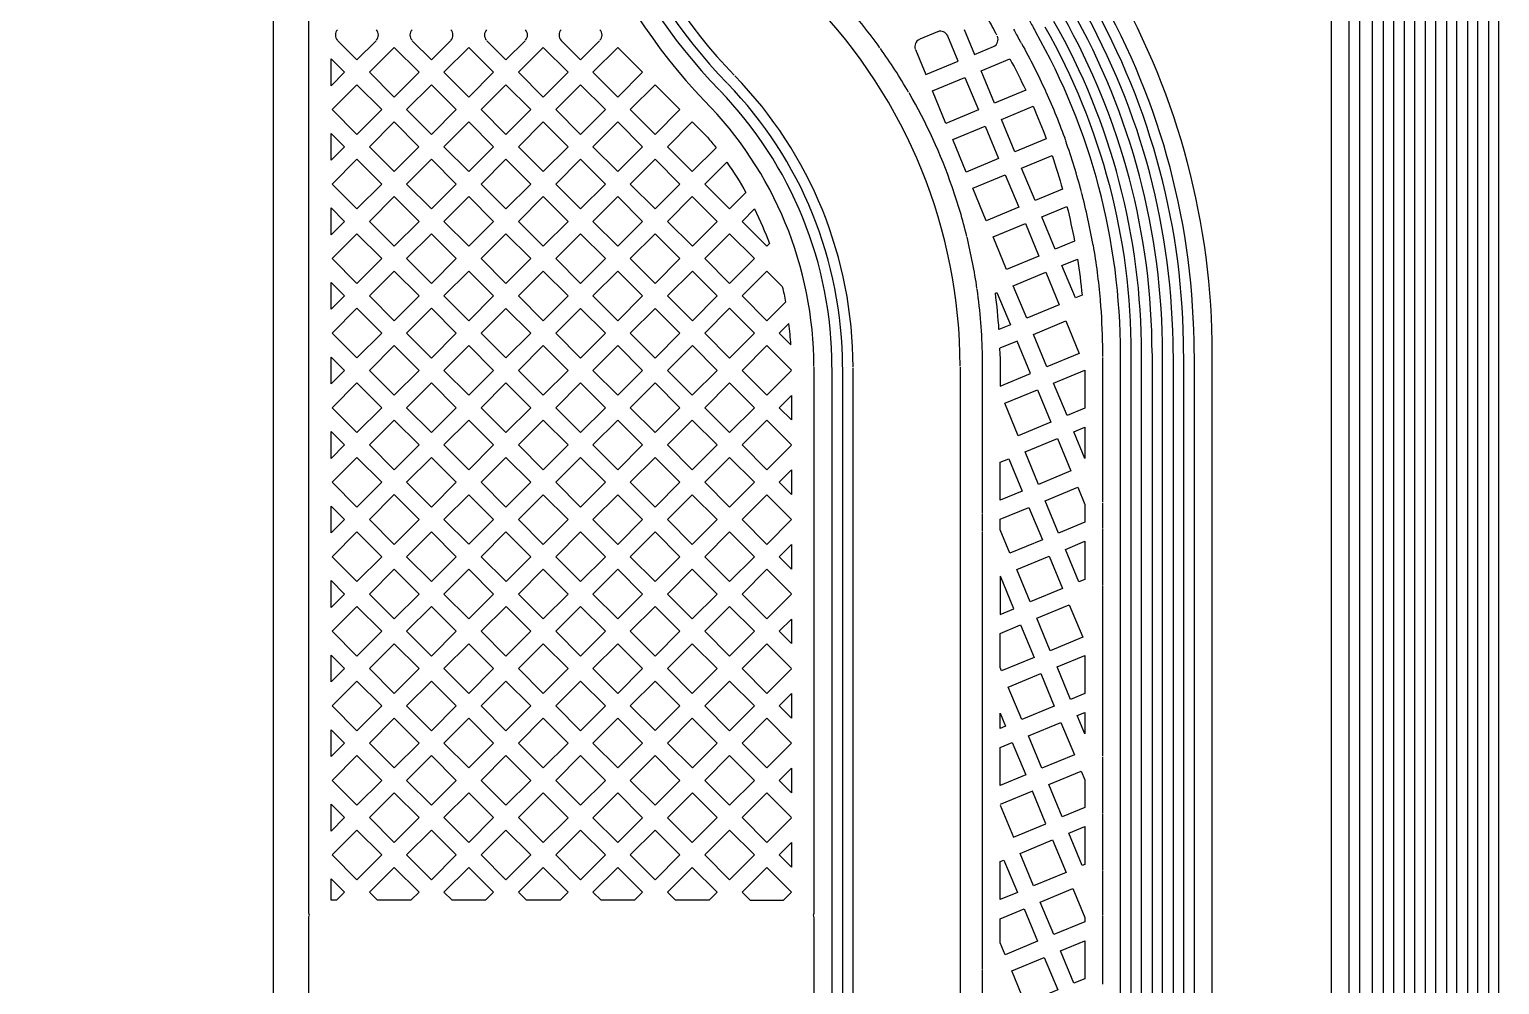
# Model space of a CAD drawing. Extents: x -344 to 154, y 670 to 1023.
# Drawn here: x -166.26 to -157.89, y 959.92 to 965.36 of the extents above; entities that cross this region are included whole.
import ezdxf

# ---------------------------------------------------------------- set-up
doc = ezdxf.new("R2010")
doc.units = 0
doc.layers.add('gbr-dxf_layer0', color=7, linetype='Continuous')
doc.layers.add('gbr-outline-dxf_layer1', color=2, linetype='Continuous')

msp = doc.modelspace()

# ---------------------------------------------------------------- linework, layer by layer
at = {"layer": 'gbr-dxf_layer0'}
for p, q in [((-157.897, 954.1101), (-157.897, 967.4875)), ((-158.1367, 954.1111), (-158.1367, 967.3384)), ((-158.0768, 967.3402), (-158.0768, 954.1099)), ((-158.0169, 954.1101), (-158.0169, 967.4072)), ((-158.2567, 954.9038), (-158.2567, 967.2475)), ((-158.1967, 967.2487), (-158.1967, 954.9252)), ((-158.7499, 954.5403), (-158.7499, 967.2239)), ((-158.69, 967.2256), (-158.69, 954.5391)), ((-158.3766, 954.9051), (-158.3766, 967.1656)), ((-158.3167, 967.1644), (-158.3167, 954.9068)), ((-158.4964, 954.9063), (-158.4964, 967.1383)), ((-158.4365, 967.14), (-158.4365, 954.9051)), ((-161.0931, 965.3466), (-161.1939, 965.3049)), ((-164.5445, 965.0398), (-164.5445, 965.1924)), ((-164.5445, 964.6157), (-164.5445, 964.7683)), ((-162.4175, 964.4799), (-162.2925, 964.6049)), ((-164.5445, 964.1915), (-164.5445, 964.3442)), ((-162.2053, 964.2677), (-162.1343, 964.3387)), ((-160.3848, 964.0164), (-160.2959, 964.0532)), ((-164.5445, 963.7673), (-164.5445, 963.9198)), ((-161.9932, 963.6314), (-161.9387, 963.686)), ((-161.9275, 963.5657), (-161.9932, 963.6314)), ((-164.5445, 963.3429), (-164.5445, 963.4957)), ((-160.8363, 963.2879), (-160.8363, 963.5002)), ((-160.7363, 963.4986), (-160.7363, 963.3296)), ((-160.1546, 963.5584), (-160.1546, 963.498)), ((-160.1546, 963.4935), (-160.1546, 963.1725)), ((-160.0515, 954.1029), (-160.0515, 963.5149)), ((-159.8716, 963.5155), (-159.8716, 954.1027)), ((-159.8116, 954.1037), (-159.8116, 963.5137)), ((-159.7517, 963.5155), (-159.7517, 954.1025)), ((-159.6917, 954.0427), (-159.6917, 963.5147)), ((-159.6318, 963.516), (-159.6318, 954.041)), ((-161.6933, 954.7262), (-161.6933, 963.4356)), ((-161.6333, 963.4378), (-161.6333, 954.7245)), ((-161.5734, 954.1053), (-161.5734, 963.4324)), ((-160.9638, 963.438), (-160.9638, 954.1092)), ((-160.4322, 963.3473), (-160.2546, 963.4209)), ((-161.9933, 963.2072), (-161.9234, 963.2771)), ((-161.9234, 963.2771), (-161.9234, 963.1373)), ((-160.8362, 962.9305), (-160.8363, 963.2867)), ((-161.9234, 963.1373), (-161.9933, 963.2072)), ((-160.1546, 963.1696), (-160.1546, 962.6696)), ((-164.5445, 962.9187), (-164.5445, 963.0716)), ((-160.3174, 963.0702), (-160.2546, 963.0962)), ((-160.2546, 962.9185), (-160.3174, 963.0702)), ((-160.2546, 963.0962), (-160.2546, 962.9185)), ((-160.8362, 962.607), (-160.8362, 962.9296)), ((-160.7362, 962.6802), (-160.7362, 962.8967)), ((-161.9934, 962.7829), (-161.9234, 962.8529)), ((-161.9234, 962.8529), (-161.9234, 962.7129)), ((-161.9234, 962.7129), (-161.9934, 962.7829)), ((-164.5445, 962.4945), (-164.5445, 962.6472)), ((-160.1546, 962.6643), (-160.1546, 962.5243)), ((-160.8362, 962.5048), (-160.8362, 962.6037)), ((-160.8361, 961.3082), (-160.8362, 962.5015)), ((-160.1546, 962.519), (-160.1546, 962.1991)), ((-161.9934, 962.3587), (-161.9234, 962.4287)), ((-161.9234, 962.4287), (-161.9234, 962.2888)), ((-160.365, 962.401), (-160.2546, 962.4468)), ((-161.9234, 962.2888), (-161.9934, 962.3587)), ((-160.7362, 962.2473), (-160.7361, 962.0308)), ((-164.5445, 962.0703), (-164.5445, 962.2229)), ((-160.1546, 962.1947), (-160.1546, 961.8844)), ((-161.9933, 961.9346), (-161.9234, 962.0045)), ((-161.9234, 962.0045), (-161.9234, 961.8646)), ((-161.9234, 961.8646), (-161.9933, 961.9346)), ((-160.1546, 961.8815), (-160.1546, 961.8737)), ((-160.1546, 961.8706), (-160.1546, 961.2254)), ((-164.5445, 961.6461), (-164.5445, 961.7987)), ((-160.4126, 961.7318), (-160.2546, 961.7973)), ((-161.9933, 961.5102), (-161.9234, 961.5801)), ((-161.9234, 961.5801), (-161.9234, 961.4403)), ((-161.9234, 961.4403), (-161.9933, 961.5102)), ((-160.2978, 961.4547), (-160.2546, 961.4726)), ((-160.2546, 961.4726), (-160.2546, 961.3504)), ((-160.7361, 961.3814), (-160.7361, 961.4678)), ((-160.2546, 961.3504), (-160.2978, 961.4547)), ((-164.5445, 961.2217), (-164.5445, 961.3746)), ((-160.836, 960.3329), (-160.8361, 961.3049)), ((-160.736, 961.0567), (-160.7361, 961.2731)), ((-160.1546, 961.2201), (-160.1546, 960.9002)), ((-161.9932, 961.086), (-161.9234, 961.1559)), ((-161.9234, 961.1559), (-161.9234, 961.0162)), ((-161.9234, 961.0162), (-161.9932, 961.086)), ((-164.5445, 960.7975), (-164.5445, 960.9505)), ((-160.1546, 960.8958), (-160.1546, 960.5748)), ((-160.3453, 960.7856), (-160.2546, 960.8232)), ((-161.9932, 960.6619), (-161.9234, 960.7317)), ((-161.9234, 960.7317), (-161.9234, 960.592)), ((-161.9234, 960.592), (-161.9932, 960.6619)), ((-160.736, 960.4073), (-160.736, 960.6238)), ((-160.1546, 960.5717), (-160.1546, 960.3178)), ((-164.5445, 960.4037), (-164.5445, 960.5259)), ((-160.8359, 960.1513), (-160.836, 960.332)), ((-160.1546, 960.3124), (-160.1546, 959.9265)), ((-160.8359, 960.0094), (-160.8359, 960.1501)), ((-160.3929, 960.1164), (-160.2546, 960.1737)), ((-160.8359, 959.3682), (-160.8359, 960.0061))]:
    msp.add_line(p, q, dxfattribs=at)
for points in [[(-160.498, 968.5601, 0.414222), (-160.2679, 968.33, 0.174835), (-160.121, 968.3831, -0.165789), (-160.0588, 968.401), (-159.9771, 968.3912, -0.131924), (-159.9304, 968.3685), (-158.9366, 967.375, -0.117136), (-158.8562, 967.2444, -0.047639), (-158.8531, 967.2256), (-158.8531, 954.5391, -0.004294), (-158.8541, 954.3928), (-158.8541, 953.9196, -0.143797), (-160.0385, 950.1258, -0.021532), (-160.3969, 949.6359, 0.015919), (-160.4065, 949.6232)], [(-164.6714, 955.6516), (-164.6714, 960.3043, -0.074831), (-164.6677, 960.3188, -0.086123), (-164.6715, 960.3402), (-164.6715, 967.5469, -0.187335)], [(-157.957, 967.4085), (-157.957, 954.1101, -0.090836), (-158.4846, 951.2278)], [(-158.6299, 954.3755, 0.012821), (-158.6163, 954.9051), (-158.6163, 967.1388)], [(-158.5564, 967.1401), (-158.5564, 954.9051, -0.01287), (-158.5701, 954.3704)], [(-161.8081, 947.8114, -0.08521), (-161.3286, 949.3813, -0.004362), (-161.2816, 949.472, -0.03261), (-160.9498, 950.01, 0.17111), (-159.5287, 954.0407), (-159.5287, 963.5162, 0.129945), (-160.0829, 965.6122, 0.014275), (-160.0868, 965.6185, -0.007426), (-160.1063, 965.6544, 0.023435), (-160.2732, 965.9439)], [(-159.6918, 963.516, 0.129707), (-160.2226, 965.5281, -0.05568), (-160.226, 965.5338, -0.007972), (-160.2495, 965.5768)], [(-160.7544, 965.3269, 0.010077), (-160.8091, 965.4272, 0.312689), (-160.8579, 965.444), (-160.9165, 965.4197)], [(-160.4816, 965.3756, -0.12952), (-159.9915, 963.5149), (-159.9915, 954.1042)], [(-160.6149, 965.28, -0.020876), (-160.4787, 965.0111, -0.032407), (-160.4761, 965.0052, -0.020667), (-160.3643, 964.7285)], [(-162.2925, 964.6049, -0.025299), (-162.1832, 964.4313), (-162.2761, 964.3384), (-162.4175, 964.4799)], [(-162.1343, 964.3387, -0.026526), (-162.0492, 964.1412), (-162.064, 964.1264), (-162.2053, 964.2677)], [(-160.2075, 964.1319, -0.021609), (-160.1675, 963.8224, -0.029297), (-160.167, 963.8167, -0.017811), (-160.1546, 963.5598)], [(-160.2959, 964.0532, -0.014771), (-160.2701, 963.8474), (-160.3082, 963.8317), (-160.3848, 964.0164)], [(-160.8073, 950.9306, 0.135488), (-159.9315, 954.1027), (-159.9315, 963.5142)], [(-161.7964, 963.438), (-161.7964, 960.3402, -0.089051), (-161.8003, 960.3182, -0.077996), (-161.7964, 960.3031), (-161.7964, 954.7245)]]:
    msp.add_lwpolyline(points, format="xyb", dxfattribs=at)
for points in [[(-161.2184, 965.2454), (-161.1593, 965.1027), (-160.9746, 965.1792), (-161.0339, 965.3222)], [(-160.9413, 965.3601), (-160.8822, 965.2175), (-160.7746, 965.2621)], [(-164.5066, 965.2961), (-164.3974, 965.1869), (-164.2882, 965.2961)], [(-164.082, 965.2959), (-163.9731, 965.187), (-163.864, 965.2961)], [(-163.6579, 965.2961), (-163.5488, 965.1871), (-163.4399, 965.296)], [(-163.234, 965.2963), (-163.1247, 965.1871), (-163.0157, 965.2961)], [(-164.5445, 965.1924), (-164.4682, 965.1161), (-164.5445, 965.0398)], [(-164.5445, 964.7683), (-164.4681, 964.692), (-164.5445, 964.6157)], [(-164.5445, 964.3442), (-164.4681, 964.2678), (-164.5445, 964.1915)], [(-164.5445, 963.9198), (-164.4682, 963.8436), (-164.5445, 963.7673)], [(-160.7634, 963.8596), (-160.7542, 963.8634), (-160.6777, 963.6786), (-160.7428, 963.6517)], [(-160.7363, 963.3296), (-160.5629, 963.4014), (-160.6394, 963.5862), (-160.7375, 963.5456)], [(-164.5445, 963.4957), (-164.468, 963.4193), (-164.5445, 963.3429)], [(-161.9234, 963.4201), (-162.064, 963.5607), (-162.2054, 963.4193)], [(-162.2054, 963.4193), (-162.064, 963.2779), (-161.9234, 963.4186)], [(-160.2546, 963.4209), (-160.2546, 963.2044), (-160.3557, 963.1625), (-160.4322, 963.3473)], [(-164.5445, 963.0716), (-164.468, 962.9951), (-164.5445, 962.9187)], [(-161.9234, 962.9957), (-162.064, 963.1364), (-162.2055, 962.995)], [(-162.2055, 962.995), (-162.0641, 962.8537), (-161.9234, 962.9944)], [(-160.7362, 962.8967), (-160.687, 962.9171), (-160.6105, 962.7323), (-160.7362, 962.6802)], [(-164.5445, 962.6472), (-164.4681, 962.5709), (-164.5445, 962.4945)], [(-161.9234, 962.5714), (-162.0641, 962.7121), (-162.2054, 962.5708)], [(-162.2054, 962.5708), (-162.0641, 962.4295), (-161.9234, 962.5702)], [(-160.2546, 962.4468), (-160.2546, 962.2303), (-160.2885, 962.2162), (-160.365, 962.401)], [(-161.9234, 962.1472), (-162.0641, 962.288), (-162.2054, 962.1467)], [(-160.7361, 962.0308), (-160.6581, 962.0631), (-160.7346, 962.2479)], [(-164.5445, 962.2229), (-164.4682, 962.1466), (-164.5445, 962.0703)], [(-162.2054, 962.1467), (-162.0641, 962.0053), (-161.9234, 962.1461)], [(-161.9234, 961.7231), (-162.0641, 961.8638), (-162.2055, 961.7224)], [(-164.5445, 961.7987), (-164.4681, 961.7224), (-164.5445, 961.6461)], [(-162.2055, 961.7224), (-162.064, 961.581), (-161.9234, 961.7216)], [(-160.2546, 961.7973), (-160.2546, 961.5808), (-160.3361, 961.5471), (-160.4126, 961.7318)], [(-161.9234, 961.2988), (-162.064, 961.4394), (-162.2053, 961.2981)], [(-160.7361, 961.4678), (-160.7055, 961.394), (-160.7361, 961.3814)], [(-164.5445, 961.3746), (-164.468, 961.2982), (-164.5445, 961.2217)], [(-162.2053, 961.2981), (-162.064, 961.1568), (-161.9234, 961.2974)], [(-160.7361, 961.2731), (-160.6673, 961.3016), (-160.5907, 961.1169), (-160.736, 961.0567)], [(-161.9234, 960.8746), (-162.064, 961.0153), (-162.2053, 960.874)], [(-160.736, 960.9449), (-160.6607, 960.7632), (-160.4759, 960.8397), (-160.5525, 961.0245), (-160.736, 960.9485)], [(-164.5445, 960.9505), (-164.468, 960.874), (-164.5445, 960.7975)], [(-162.2053, 960.874), (-162.064, 960.7327), (-161.9234, 960.8733)], [(-160.2546, 960.8232), (-160.2546, 960.6067), (-160.2687, 960.6008), (-160.3453, 960.7856)], [(-161.9234, 960.4505), (-162.064, 960.5911), (-162.2054, 960.4497)], [(-160.736, 960.6238), (-160.7149, 960.6325), (-160.6383, 960.4477), (-160.736, 960.4073)], [(-164.5445, 960.5259), (-164.4682, 960.4496), (-164.5141, 960.4037), (-164.5445, 960.4037)], [(-162.2054, 960.4497), (-162.1594, 960.4037), (-161.9688, 960.4037), (-161.9234, 960.4491)], [(-160.2546, 960.1737), (-160.2546, 959.9573), (-160.3163, 959.9317), (-160.3929, 960.1164)]]:
    msp.add_lwpolyline(points, dxfattribs=at)
for points in [[(-164.3266, 965.1161), (-164.1852, 965.2576), (-164.0439, 965.1162), (-164.1853, 964.9748)], [(-163.9023, 965.1162), (-163.7609, 965.2576), (-163.6196, 965.1163), (-163.761, 964.9749)], [(-163.4781, 965.1163), (-163.3368, 965.2576), (-163.1955, 965.1163), (-163.3368, 964.975)], [(-163.0539, 965.1163), (-162.9126, 965.2576), (-162.7712, 965.1161), (-162.9125, 964.9748)], [(-161.1211, 965.0103), (-160.9364, 965.0868), (-160.8598, 964.9021), (-161.0445, 964.8256)], [(-164.5387, 964.9041), (-164.3974, 965.0454), (-164.2561, 964.904), (-164.3974, 964.7627)], [(-164.1145, 964.904), (-163.9731, 965.0455), (-163.8318, 964.9041), (-163.9732, 964.7627)], [(-163.6902, 964.9041), (-163.5488, 965.0455), (-163.4075, 964.9042), (-163.5489, 964.7628)], [(-163.266, 964.9042), (-163.1247, 965.0455), (-162.9832, 964.9041), (-163.1245, 964.7628)], [(-162.8417, 964.9041), (-162.7004, 965.0454), (-162.5591, 964.904), (-162.7004, 964.7627)], [(-164.3266, 964.692), (-164.1853, 964.8333), (-164.044, 964.692), (-164.1853, 964.5507)], [(-163.9024, 964.692), (-163.761, 964.8334), (-163.6197, 964.6921), (-163.7611, 964.5506)], [(-163.4782, 964.6921), (-163.3368, 964.8335), (-163.1953, 964.692), (-163.3367, 964.5506)], [(-163.0538, 964.692), (-162.9125, 964.8333), (-162.7712, 964.692), (-162.9125, 964.5507)], [(-161.0063, 964.7332), (-160.8216, 964.8097), (-160.745, 964.6249), (-160.9297, 964.5484)], [(-164.5387, 964.4799), (-164.3974, 964.6212), (-164.256, 964.4799), (-164.3973, 964.3386)], [(-164.1145, 964.4799), (-163.9732, 964.6212), (-163.8319, 964.4799), (-163.9732, 964.3386)], [(-163.6904, 964.4799), (-163.5489, 964.6213), (-163.4075, 964.4798), (-163.5489, 964.3384)], [(-163.2659, 964.4798), (-163.1245, 964.6212), (-162.9832, 964.4799), (-163.1246, 964.3385)], [(-162.8417, 964.4799), (-162.7004, 964.6212), (-162.5591, 964.4799), (-162.7004, 964.3386)], [(-160.8915, 964.456), (-160.7068, 964.5325), (-160.6302, 964.3477), (-160.8149, 964.2712)], [(-164.3266, 964.2678), (-164.1853, 964.4091), (-164.0439, 964.2678), (-164.1852, 964.1265)], [(-163.9024, 964.2678), (-163.7611, 964.4091), (-163.6197, 964.2677), (-163.761, 964.1264)], [(-163.4781, 964.2677), (-163.3367, 964.4091), (-163.1954, 964.2678), (-163.3368, 964.1263)], [(-163.0539, 964.2678), (-162.9125, 964.4092), (-162.7711, 964.2678), (-162.9125, 964.1264)], [(-162.6296, 964.2678), (-162.4883, 964.4091), (-162.3469, 964.2677), (-162.4882, 964.1264)], [(-160.7766, 964.1788), (-160.592, 964.2553), (-160.5154, 964.0705), (-160.7001, 963.994)], [(-164.5387, 964.0557), (-164.3973, 964.1971), (-164.256, 964.0557), (-164.3974, 963.9143)], [(-164.1145, 964.0557), (-163.9732, 964.197), (-163.8317, 964.0556), (-163.973, 963.9143)], [(-163.6902, 964.0556), (-163.5489, 964.1969), (-163.4076, 964.0556), (-163.5489, 963.9143)], [(-163.266, 964.0556), (-163.1246, 964.197), (-162.9833, 964.0557), (-163.1247, 963.9142)], [(-162.8418, 964.0557), (-162.7004, 964.1971), (-162.5589, 964.0556), (-162.7003, 963.9142)], [(-162.4174, 964.0556), (-162.2761, 964.1969), (-162.1348, 964.0556), (-162.2761, 963.9143)], [(-164.3266, 963.8436), (-164.1852, 963.985), (-164.0438, 963.8435), (-164.1852, 963.7021)], [(-163.9023, 963.8435), (-163.761, 963.9848), (-163.6196, 963.8435), (-163.7609, 963.7022)], [(-163.4781, 963.8435), (-163.3368, 963.9848), (-163.1955, 963.8435), (-163.3368, 963.7022)], [(-163.054, 963.8435), (-162.9125, 963.9849), (-162.7711, 963.8435), (-162.9125, 963.7021)], [(-162.6296, 963.8435), (-162.4882, 963.9849), (-162.3468, 963.8435), (-162.4882, 963.7021)], [(-160.6618, 963.9016), (-160.4771, 963.9781), (-160.4006, 963.7934), (-160.5853, 963.7169)], [(-164.5387, 963.6315), (-164.3974, 963.7728), (-164.256, 963.6314), (-164.3973, 963.4901)], [(-164.1144, 963.6314), (-163.973, 963.7728), (-163.8317, 963.6314), (-163.9731, 963.49)], [(-163.6902, 963.6314), (-163.5489, 963.7727), (-163.4075, 963.6314), (-163.5488, 963.4901)], [(-163.266, 963.6314), (-163.1247, 963.7727), (-162.9833, 963.6313), (-163.1246, 963.49)], [(-162.8418, 963.6313), (-162.7003, 963.7727), (-162.559, 963.6314), (-162.7004, 963.49)], [(-162.4175, 963.6314), (-162.2761, 963.7728), (-162.1347, 963.6314), (-162.2761, 963.49)], [(-160.547, 963.6245), (-160.3624, 963.701), (-160.2858, 963.5162), (-160.4705, 963.4397)], [(-164.3265, 963.4193), (-164.1852, 963.5606), (-164.0439, 963.4193), (-164.1852, 963.278)], [(-163.9023, 963.4193), (-163.7609, 963.5607), (-163.6196, 963.4193), (-163.761, 963.2779)], [(-163.4781, 963.4193), (-163.3368, 963.5606), (-163.1954, 963.4192), (-163.3367, 963.2779)], [(-163.0539, 963.4192), (-162.9125, 963.5605), (-162.7712, 963.4192), (-162.9125, 963.2779)], [(-162.6297, 963.4192), (-162.4882, 963.5606), (-162.3469, 963.4193), (-162.4883, 963.2778)], [(-164.5386, 963.2072), (-164.3973, 963.3485), (-164.2559, 963.2072), (-164.3972, 963.0659)], [(-164.1144, 963.2072), (-163.9731, 963.3485), (-163.8318, 963.2072), (-163.9731, 963.0659)], [(-163.6902, 963.2072), (-163.5488, 963.3486), (-163.4075, 963.2072), (-163.5489, 963.0658)], [(-163.2659, 963.2072), (-163.1246, 963.3485), (-162.9833, 963.2071), (-163.1246, 963.0659)], [(-162.8418, 963.2071), (-162.7004, 963.3484), (-162.5591, 963.2071), (-162.7004, 963.0658)], [(-162.4176, 963.2071), (-162.2761, 963.3485), (-162.1348, 963.2072), (-162.2762, 963.0657)], [(-160.7095, 963.2325), (-160.5246, 963.3091), (-160.4481, 963.1243), (-160.6329, 963.0477)], [(-164.3265, 962.9951), (-164.1852, 963.1364), (-164.0438, 962.9951), (-164.1851, 962.8538)], [(-163.9023, 962.9951), (-163.761, 963.1364), (-163.6196, 962.995), (-163.7609, 962.8537)], [(-163.4781, 962.995), (-163.3367, 963.1364), (-163.1954, 962.9951), (-163.3368, 962.8537)], [(-163.0538, 962.9951), (-162.9125, 963.1364), (-162.7712, 962.995), (-162.9125, 962.8537)], [(-162.6296, 962.995), (-162.4883, 963.1363), (-162.347, 962.995), (-162.4883, 962.8537)], [(-160.5946, 962.9553), (-160.4098, 963.0319), (-160.3333, 962.8471), (-160.5181, 962.7705)], [(-164.5387, 962.7829), (-164.3972, 962.9244), (-164.2559, 962.783), (-164.3973, 962.6416)], [(-164.1144, 962.783), (-163.9731, 962.9243), (-163.8317, 962.783), (-163.973, 962.6417)], [(-163.6902, 962.783), (-163.5489, 962.9243), (-163.4075, 962.7829), (-163.5488, 962.6416)], [(-163.266, 962.7829), (-163.1246, 962.9243), (-162.9832, 962.7829), (-163.1246, 962.6415)], [(-162.8417, 962.7829), (-162.7004, 962.9242), (-162.5591, 962.7829), (-162.7004, 962.6416)], [(-162.4175, 962.7829), (-162.2762, 962.9242), (-162.1349, 962.7829), (-162.2762, 962.6416)], [(-160.4798, 962.6781), (-160.295, 962.7547), (-160.2546, 962.6572), (-160.2546, 962.555), (-160.4033, 962.4934)], [(-164.3266, 962.5709), (-164.1851, 962.7123), (-164.0438, 962.5709), (-164.1852, 962.4295)], [(-163.9023, 962.5709), (-163.7609, 962.7122), (-163.6196, 962.5709), (-163.7609, 962.4296)], [(-163.4781, 962.5709), (-163.3368, 962.7122), (-163.1954, 962.5708), (-163.3367, 962.4295)], [(-163.0539, 962.5708), (-162.9125, 962.7122), (-162.7711, 962.5709), (-162.9125, 962.4295)], [(-162.6296, 962.5709), (-162.4883, 962.7122), (-162.347, 962.5708), (-162.4883, 962.4295)], [(-160.7362, 962.572), (-160.5722, 962.6399), (-160.4957, 962.4551), (-160.6805, 962.3786), (-160.7362, 962.513)], [(-164.5387, 962.3587), (-164.3973, 962.5001), (-164.256, 962.3587), (-164.3974, 962.2173)], [(-164.1145, 962.3587), (-163.973, 962.5002), (-163.8317, 962.3588), (-163.9731, 962.2174)], [(-163.6902, 962.3588), (-163.5488, 962.5001), (-163.4074, 962.3587), (-163.5487, 962.2174)], [(-163.2659, 962.3587), (-163.1246, 962.5), (-162.9833, 962.3587), (-163.1246, 962.2174)], [(-162.8418, 962.3587), (-162.7004, 962.5001), (-162.559, 962.3588), (-162.7004, 962.2174)], [(-162.4175, 962.3588), (-162.2762, 962.5001), (-162.1349, 962.3587), (-162.2762, 962.2174)], [(-160.6422, 962.2862), (-160.4574, 962.3627), (-160.3809, 962.178), (-160.5657, 962.1014)], [(-164.3266, 962.1466), (-164.1852, 962.288), (-164.0439, 962.1466), (-164.1853, 962.0052)], [(-163.9024, 962.1466), (-163.7609, 962.2881), (-163.6195, 962.1466), (-163.7609, 962.0052)], [(-163.478, 962.1466), (-163.3367, 962.2879), (-163.1954, 962.1466), (-163.3367, 962.0053)], [(-163.0538, 962.1466), (-162.9125, 962.2879), (-162.7712, 962.1466), (-162.9125, 962.0053)], [(-162.6297, 962.1466), (-162.4883, 962.288), (-162.3469, 962.1467), (-162.4883, 962.0053)], [(-164.5387, 961.9345), (-164.3974, 962.0758), (-164.2561, 961.9345), (-164.3974, 961.7932)], [(-164.1145, 961.9345), (-163.9731, 962.0759), (-163.8317, 961.9345), (-163.9731, 961.7931)], [(-163.6902, 961.9345), (-163.5487, 962.0759), (-163.4074, 961.9346), (-163.5488, 961.7931)], [(-163.2659, 961.9346), (-163.1246, 962.0759), (-162.9833, 961.9345), (-163.1246, 961.7932)], [(-162.8417, 961.9345), (-162.7004, 962.0758), (-162.5591, 961.9345), (-162.7004, 961.7932)], [(-162.4176, 961.9345), (-162.2762, 962.0759), (-162.1349, 961.9346), (-162.2763, 961.7932)], [(-160.5274, 962.009), (-160.3426, 962.0856), (-160.2661, 961.9008), (-160.4509, 961.8242)], [(-160.7361, 961.9226), (-160.6198, 961.9708), (-160.5433, 961.786), (-160.728, 961.7095), (-160.7361, 961.7291)], [(-164.3266, 961.7224), (-164.1853, 961.8637), (-164.0439, 961.7223), (-164.1852, 961.581)], [(-163.9023, 961.7223), (-163.7609, 961.8637), (-163.6196, 961.7224), (-163.761, 961.581)], [(-163.4781, 961.7224), (-163.3367, 961.8638), (-163.1953, 961.7225), (-163.3368, 961.581)], [(-163.0538, 961.7225), (-162.9125, 961.8638), (-162.7712, 961.7224), (-162.9125, 961.5811)], [(-162.6296, 961.7224), (-162.4883, 961.8637), (-162.347, 961.7224), (-162.4883, 961.5811)], [(-164.5387, 961.5104), (-164.3974, 961.6517), (-164.2559, 961.5102), (-164.3972, 961.3689)], [(-164.1144, 961.5102), (-163.9731, 961.6515), (-163.8318, 961.5102), (-163.9731, 961.3689)], [(-163.6902, 961.5102), (-163.5488, 961.6516), (-163.4075, 961.5103), (-163.5489, 961.3689)], [(-163.266, 961.5103), (-163.1246, 961.6517), (-162.9832, 961.5104), (-163.1247, 961.369)], [(-162.8417, 961.5104), (-162.7004, 961.6517), (-162.5591, 961.5104), (-162.7004, 961.3691)], [(-162.4176, 961.5104), (-162.2763, 961.6517), (-162.1348, 961.5102), (-162.2761, 961.3689)], [(-160.6897, 961.6171), (-160.505, 961.6936), (-160.4285, 961.5088), (-160.6131, 961.4323)], [(-164.3265, 961.2982), (-164.1852, 961.4395), (-164.0438, 961.2981), (-164.1851, 961.1568)], [(-163.9023, 961.2981), (-163.761, 961.4394), (-163.6197, 961.2981), (-163.761, 961.1568)], [(-163.4782, 961.2981), (-163.3368, 961.4395), (-163.1954, 961.2982), (-163.3368, 961.1568)], [(-163.0539, 961.2982), (-162.9125, 961.4396), (-162.7712, 961.2983), (-162.9126, 961.1569)], [(-162.6296, 961.2983), (-162.4883, 961.4396), (-162.3469, 961.2981), (-162.4882, 961.1568)], [(-160.5749, 961.3399), (-160.3902, 961.4164), (-160.3137, 961.2317), (-160.4984, 961.1552)], [(-164.5385, 961.0861), (-164.3972, 961.2274), (-164.2559, 961.0861), (-164.3972, 960.9448)], [(-164.1144, 961.0861), (-163.9731, 961.2274), (-163.8318, 961.086), (-163.9731, 960.9447)], [(-163.6902, 961.086), (-163.5489, 961.2273), (-163.4076, 961.086), (-163.5489, 960.9447)], [(-163.2661, 961.086), (-163.1247, 961.2274), (-162.9833, 961.0861), (-163.1247, 960.9447)], [(-162.8418, 961.0861), (-162.7004, 961.2275), (-162.5589, 961.0861), (-162.7004, 960.9446)], [(-162.4174, 961.0861), (-162.2761, 961.2274), (-162.1348, 961.086), (-162.2761, 960.9447)], [(-160.4601, 961.0628), (-160.2754, 961.1393), (-160.2546, 961.089), (-160.2546, 960.9314), (-160.3835, 960.878)], [(-164.3264, 960.874), (-164.1851, 961.0153), (-164.0438, 960.874), (-164.1851, 960.7327)], [(-163.9023, 960.874), (-163.761, 961.0153), (-163.6197, 960.874), (-163.761, 960.7327)], [(-163.4781, 960.874), (-163.3368, 961.0153), (-163.1955, 960.8739), (-163.3368, 960.7326)], [(-163.054, 960.8739), (-162.9126, 961.0153), (-162.7711, 960.8739), (-162.9125, 960.7325)], [(-162.6296, 960.8739), (-162.4882, 961.0153), (-162.3468, 960.874), (-162.4883, 960.7326)], [(-164.5387, 960.6617), (-164.3972, 960.8032), (-164.2559, 960.6619), (-164.3974, 960.5204)], [(-164.1144, 960.6619), (-163.9731, 960.8032), (-163.8317, 960.6619), (-163.973, 960.5206)], [(-163.6902, 960.6619), (-163.5489, 960.8032), (-163.4076, 960.6619), (-163.5489, 960.5206)], [(-163.266, 960.6619), (-163.1247, 960.8032), (-162.9833, 960.6617), (-163.1246, 960.5204)], [(-162.8418, 960.6617), (-162.7004, 960.8031), (-162.559, 960.6618), (-162.7004, 960.5204)], [(-162.4175, 960.6618), (-162.2761, 960.8032), (-162.1348, 960.6619), (-162.2762, 960.5205)], [(-160.6225, 960.6708), (-160.4377, 960.7473), (-160.3611, 960.5625), (-160.5459, 960.486)], [(-164.3266, 960.4496), (-164.1851, 960.5912), (-164.0438, 960.4498), (-164.0899, 960.4037), (-164.2807, 960.4037)], [(-163.9023, 960.4498), (-163.761, 960.5911), (-163.6196, 960.4498), (-163.6657, 960.4037), (-163.8561, 960.4037)], [(-163.4781, 960.4498), (-163.3368, 960.5911), (-163.1954, 960.4496), (-163.2413, 960.4037), (-163.432, 960.4037)], [(-163.0538, 960.4496), (-162.9125, 960.5909), (-162.7712, 960.4496), (-162.8171, 960.4037), (-163.0079, 960.4037)], [(-162.6297, 960.4496), (-162.4883, 960.591), (-162.3469, 960.4497), (-162.3929, 960.4037), (-162.5837, 960.4037)], [(-160.5077, 960.3936), (-160.3229, 960.4702), (-160.2546, 960.3054), (-160.2546, 960.2819), (-160.4311, 960.2088)], [(-160.736, 960.299), (-160.6001, 960.3553), (-160.5235, 960.1705), (-160.7083, 960.094), (-160.7359, 960.1607)], [(-160.67, 960.0016), (-160.4852, 960.0782), (-160.4087, 959.8934), (-160.5935, 959.8169)]]:
    msp.add_lwpolyline(points, close=True, dxfattribs=at)
for points in [[(-160.844, 965.1251), (-160.6809, 965.1926, -0.014285), (-160.5902, 965.0137), (-160.7675, 964.9403)], [(-160.7292, 964.8479), (-160.5488, 964.9227, -0.014248), (-160.4739, 964.7372), (-160.6526, 964.6631)], [(-162.6296, 964.692), (-162.4883, 964.8333), (-162.4024, 964.7473, -0.009732), (-162.3527, 964.6862), (-162.4883, 964.5507)], [(-160.6144, 964.5708), (-160.4404, 964.6428, -0.014311), (-160.3813, 964.4508), (-160.5378, 964.386)], [(-160.4996, 964.2936), (-160.3558, 964.3531, -0.014482), (-160.3131, 964.1543), (-160.423, 964.1088)], [(-162.2053, 963.8435), (-162.064, 963.9848), (-161.976, 963.8968, -0.011137), (-161.9576, 963.8086), (-162.064, 963.7022)]]:
    msp.add_lwpolyline(points, format="xyb", close=True, dxfattribs=at)
for centre, radius, start, end in [((-160.1022, 967.1785), 3.2121, 180.05116, 223.79223), ((-160.1025, 967.1787), 3.1089, 180.01957, 224.12274), ((-160.1025, 967.1787), 3.049, 179.99649, 224.16897), ((-160.1025, 967.1788), 2.9891, 179.99918, 224.07804), ((-163.9529, 963.4377), 2.9891, 0.11759, 44.08431), ((-163.9529, 963.4378), 3.1172, 35.65793, 41.26068), ((-163.7703, 963.5156), 4.0185, 0.02217, 29.58475), ((-163.7702, 963.5162), 4.1384, 0.0143, 29.61489), ((-158.8795, 966.2977), 1.9084, 207.66258, 209.81791), ((-163.7682, 963.5153), 3.8366, 0.00186, 29.52824), ((-163.7682, 963.5153), 3.8966, 0.02021, 29.54916), ((-163.7703, 963.5156), 3.9586, 359.9966, 29.61976), ((-164.4751, 965.3282), 0.0447, 137.31429, 222.65258), ((-164.3195, 965.3284), 0.0447, 317.34218, 42.65782), ((-164.0507, 965.3284), 0.0447, 137.27952, 222.65425), ((-163.8954, 965.3283), 0.0447, 317.34357, 42.72265), ((-163.6265, 965.3284), 0.0447, 137.27785, 222.67959), ((-163.4712, 965.3284), 0.0447, 317.27735, 42.65643), ((-163.2024, 965.3283), 0.0447, 137.27952, 222.65425), ((-163.047, 965.3284), 0.0447, 317.27549, 42.68195), ((-161.0755, 965.3052), 0.0447, 24.86632, 110.10237), ((-160.7929, 965.3032), 0.045, 294.83787, 23.24831), ((-158.8805, 966.2995), 2.0116, 207.81643, 209.88749), ((-163.768, 963.5151), 3.7165, 359.99674, 29.55325), ((-163.9529, 963.4378), 3.1172, 30.15201, 35.58857), ((-161.1771, 965.2631), 0.0447, 114.94667, 200.17401), ((-163.7679, 963.5148), 3.6135, 29.25417, 29.51922), ((-163.9529, 963.4377), 2.3795, 0.0049, 44.17906), ((-163.9529, 963.4376), 2.2595, 0.00232, 44.18421), ((-163.9529, 963.4376), 2.3195, 0.0569, 44.1211), ((-163.9529, 963.4378), 3.1172, 19.23167, 30.05557), ((-163.9529, 963.4379), 2.1565, 0.08529, 44.7025), ((-163.7679, 963.5146), 3.6135, 14.76972, 19.54713), ((-163.9529, 963.4378), 3.1172, 13.79967, 19.22037), ((-163.7679, 963.5146), 3.6135, 9.84124, 14.71367), ((-163.9529, 963.4378), 3.1172, 8.27053, 13.73343), ((-163.9529, 963.4378), 3.1172, 1.1578, 8.18083), ((-163.9529, 963.4378), 3.2172, 3.81166, 7.5327), ((-163.9529, 963.4379), 2.0295, 3.60976, 7.02004), ((-163.9529, 963.4378), 3.2172, 1.12868, 1.92027)]:
    msp.add_arc(centre, radius, start, end, dxfattribs=at)
at = {"layer": 'gbr-outline-dxf_layer1'}
msp.add_lwpolyline([(-166.2605, 953.1211, 0.256384), (-164.8716, 955.6519), (-164.8716, 969.4362, -0.250642), (-164.4267, 970.268), (-164.223, 970.4037, -0.147964), (-163.6686, 970.5713), (-154.0715, 970.5713, -0.414218), (-153.5716, 970.0714), (-153.5716, 962.4822, 0.02121), (-153.5335, 961.6351), (-152.9097, 954.5034, -0.021814), (-152.8716, 953.6323)], format="xyb", dxfattribs=at)

doc.saveas('drawing.dxf')
